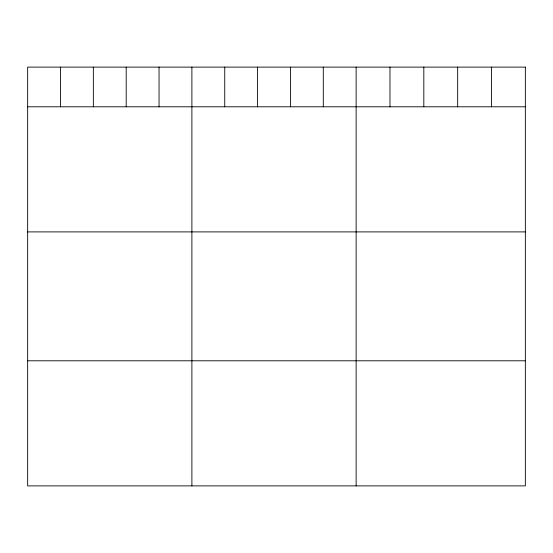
<?xml version="1.0" encoding="UTF-8"?>
<svg xmlns="http://www.w3.org/2000/svg" width="553" height="553" viewBox="0 0 553 553"><rect width="100%" height="100%" fill="white"/><g stroke="black" fill="none" stroke-linecap="round" stroke-linejoin="round"><path stroke-width="0.83" d="M27.65 106.798L525.35 106.798M27.65 231.901L525.35 231.901M27.65 360.791L525.35 360.791M491.506 67.113L491.506 106.798M457.663 67.113L457.663 106.798M423.819 67.113L423.819 106.798M389.976 67.113L389.976 106.798M356.132 67.113L356.132 485.887M323.284 67.113L323.284 106.798M290.436 67.113L290.436 106.798M257.587 67.113L257.587 106.798M224.739 67.113L224.739 106.798M191.891 67.113L191.891 485.887M159.043 67.113L159.043 106.798M126.195 67.113L126.195 106.798M93.346 67.113L93.346 106.798M60.498 67.113L60.498 106.798M525.35 67.113L27.65 67.113L27.65 485.887L525.35 485.887L525.35 67.113"/></g></svg>
